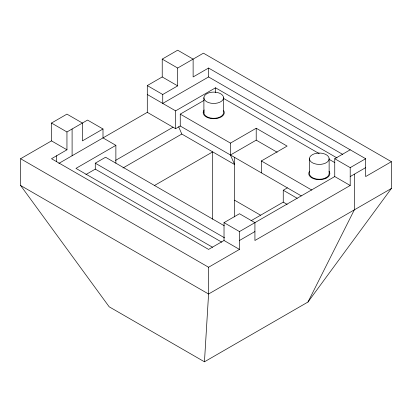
<?xml version="1.0" encoding="UTF-8"?>
<svg xmlns="http://www.w3.org/2000/svg" width="412" height="412" viewBox="0 0 412 412"><rect width="100%" height="100%" fill="white"/><g stroke="black" fill="none" stroke-linecap="round" stroke-linejoin="round"><path stroke-width="0.62" d="M204.455 361.803L208.575 294.008L208.575 267.249L20.6 158.723L20.6 185.482L109.18 306.796L204.455 361.803L307.97 302.037L391.4 188.459L391.4 161.695L203.425 53.169L177.675 68.037L162.225 59.117L162.225 76.956L177.675 85.876L177.675 68.037M307.97 302.037L354.32 209.863L354.32 174.183M20.6 158.723L51.5 140.883L51.5 123.044L66.95 114.124L82.4 123.044L82.4 140.883L103 128.992L103 137.912L115.875 145.343L115.875 163.183M162.225 59.117L177.675 50.197L193.125 59.117L193.125 76.956L208.575 68.037L365.65 158.723L365.65 176.563L391.4 161.695M51.5 123.044L66.95 131.964L87.55 120.072L103 128.992M301.296 195.901L180.25 126.015L175.615 128.693L147.29 112.342L147.29 85.578L162.225 76.956M66.95 131.964L66.95 149.803L51.5 158.723L208.575 249.409L224.025 240.49L239.475 249.409L239.475 231.57L224.025 222.65L224.025 240.49M147.29 85.578L162.74 94.497L177.675 85.876M58.859 163.394L147.29 112.342M342.815 154.459L208.575 76.956L162.74 103.417L162.74 94.497M115.875 145.343L75.963 168.384L212.525 247.231M147.29 94.497L175.615 110.854L215.528 87.808L337.042 157.966M221.805 242.184L95.275 169.131L95.275 163.183L105.575 157.235L224.303 225.781M180.25 126.015L180.25 114.124L203.95 100.44M85.897 174.544L95.275 169.131M115.515 160.417L173.04 127.205M122.977 168.003L181.795 134.044L234.583 164.522L230.463 155.005L230.463 143.113L180.25 114.124M154.433 185.524L212.695 151.884L212.695 219.184M230.463 143.113L256.213 128.245L287.113 146.085L261.363 160.953L261.363 172.849M230.463 155.005L256.213 140.142L277.178 152.244M224.025 222.65L239.475 213.73L254.925 222.65L254.925 240.49L350.2 185.482L350.2 167.643L334.75 158.723L334.75 176.563L255.074 222.562M334.75 158.723L350.2 149.803M251.068 220.714L283.25 202.132L283.25 190.241L287.37 187.862M239.475 231.57L254.925 222.65M350.2 167.643L365.65 158.723M239.475 240.49L254.925 231.57M350.2 176.563L365.65 167.643M208.575 267.249L239.475 249.409M391.4 188.459L208.575 294.008L20.6 185.482M324.301 178.906L326.706 177.866M223.33 98.262L319.202 153.614M329.239 159.408L334.812 162.622M334.75 176.563L350.2 185.482M261.363 160.953L311.832 190.092M283.25 190.241L297.17 198.275M283.25 202.132L287.149 204.383M234.583 200.201L260.518 215.177M95.275 163.183L224.592 237.842M51.5 140.883L66.95 149.803M178.643 126.767L181.795 134.044M329.131 158.723A9.831 5.675 0 0 1 314.382 163.641A9.831 5.675 0 0 1 314.382 153.805A9.831 5.675 0 0 1 329.131 158.723L329.131 173.591A9.831 5.675 0 0 1 319.3 179.266A9.831 5.675 0 0 1 309.469 173.591L309.469 158.723M256.213 128.245L256.213 140.142M234.583 157.384L234.583 216.918M223.556 97.778A9.831 5.675 0 0 1 208.796 102.681A9.831 5.675 0 0 1 208.822 92.849A9.831 5.675 0 0 1 223.556 97.778L223.556 112.646A9.831 5.675 0 0 1 212.85 118.29A9.831 5.675 0 0 1 204.043 111.642M215.528 87.808L215.528 92.566M208.575 68.037L208.575 76.956M203.894 97.762L203.894 112.625M175.615 110.854L175.615 128.693M72.1 128.992L72.1 155.751M56.65 155.751L56.65 161.483M329.059 171.258A10.563 6.098 0 0 1 327.679 177.304L323.343 179.225A10.563 6.098 0 0 1 311.832 177.902A10.563 6.098 0 0 1 309.546 171.258M223.716 110.658A10.563 6.098 0 0 1 213.066 118.723A10.563 6.098 0 0 1 204.239 109.958"/></g></svg>
